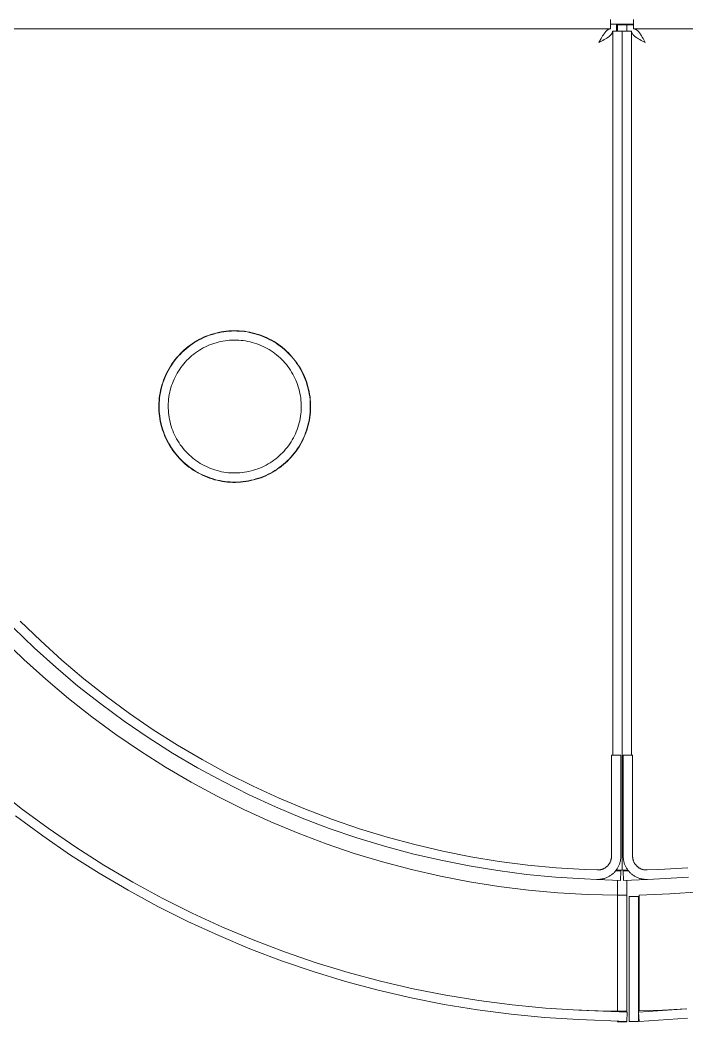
# Model space of a CAD drawing. Header units: millimetres. Extents: x 375 to 2759, y 807 to 2485.
# Drawn here: x 640 to 853, y 1143.5 to 1463.8 of the extents above; entities that cross this region are included whole.
import ezdxf

# ---------------------------------------------------------------- set-up
doc = ezdxf.new("R2010")
doc.units = ezdxf.units.MM
doc.layers.add('ZANO_R', color=7, linetype='Continuous', lineweight=0)

msp = doc.modelspace()

# ---------------------------------------------------------------- linework, layer by layer
at = {"layer": 'ZANO_R'}
for p, q in [((828.58, 1464.04), (828.58, 1461.04)), ((835.99, 1464.04), (835.99, 1461.04)), ((828.58, 1461.04), (597.04, 1461.04)), ((827.53, 1460.6), (827.58, 1460.64)), ((827.58, 1460.64), (827.63, 1460.68)), ((827.63, 1460.68), (827.69, 1460.72)), ((827.69, 1460.72), (827.74, 1460.76)), ((827.74, 1460.76), (827.8, 1460.79)), ((827.8, 1460.79), (827.85, 1460.82)), ((827.85, 1460.82), (827.9, 1460.85)), ((827.9, 1460.85), (827.95, 1460.88)), ((827.95, 1460.88), (828, 1460.9)), ((828, 1460.9), (828.05, 1460.92)), ((828.05, 1460.92), (828.08, 1460.93)), ((828.08, 1460.93), (828.1, 1460.95)), ((828.1, 1460.95), (828.13, 1460.95)), ((828.13, 1460.95), (828.16, 1460.96)), ((828.16, 1460.96), (828.18, 1460.97)), ((828.18, 1460.97), (828.21, 1460.98)), ((828.21, 1460.98), (828.26, 1460.99)), ((828.26, 1460.99), (828.3, 1461)), ((828.3, 1461), (828.35, 1461.01)), ((828.35, 1461.01), (828.37, 1461.02)), ((828.37, 1461.02), (828.39, 1461.02)), ((828.39, 1461.02), (828.42, 1461.03)), ((828.42, 1461.03), (828.44, 1461.03)), ((828.44, 1461.03), (828.46, 1461.03)), ((828.46, 1461.03), (828.49, 1461.03)), ((828.49, 1461.03), (828.51, 1461.03)), ((828.51, 1461.03), (828.53, 1461.04)), ((828.53, 1461.04), (828.56, 1461.04)), ((828.56, 1461.04), (828.58, 1461.04)), ((828.58, 1462.54), (835.99, 1462.54)), ((830.54, 1460.33), (830.54, 1462.54)), ((830.79, 1462.54), (830.79, 1462.29)), ((833.79, 1462.29), (830.79, 1462.29)), ((830.79, 1462.29), (830.79, 1460.33)), ((833.79, 1462.54), (833.79, 1462.29)), ((835.99, 1462.29), (833.79, 1462.29)), ((833.79, 1462.29), (833.79, 1460.33)), ((1067.53, 1461.04), (835.99, 1461.04)), ((835.99, 1461.04), (836.02, 1461.04)), ((836.02, 1461.04), (836.04, 1461.04)), ((836.04, 1461.04), (836.07, 1461.03)), ((836.07, 1461.03), (836.09, 1461.03)), ((836.09, 1461.03), (836.11, 1461.03)), ((836.11, 1461.03), (836.14, 1461.03)), ((836.14, 1461.03), (836.16, 1461.03)), ((836.16, 1461.03), (836.18, 1461.02)), ((836.18, 1461.02), (836.2, 1461.02)), ((836.2, 1461.02), (836.23, 1461.01)), ((836.23, 1461.01), (836.27, 1461)), ((836.27, 1461), (836.32, 1460.99)), ((836.32, 1460.99), (836.36, 1460.98)), ((836.36, 1460.98), (836.39, 1460.97)), ((836.39, 1460.97), (836.42, 1460.96)), ((836.42, 1460.96), (836.45, 1460.95)), ((836.45, 1460.95), (836.47, 1460.95)), ((836.47, 1460.95), (836.5, 1460.93)), ((836.5, 1460.93), (836.53, 1460.92)), ((836.53, 1460.92), (836.58, 1460.9)), ((836.58, 1460.9), (836.63, 1460.88)), ((836.63, 1460.88), (836.68, 1460.85)), ((836.68, 1460.85), (836.73, 1460.82)), ((836.73, 1460.82), (836.78, 1460.79)), ((836.78, 1460.79), (836.84, 1460.76)), ((836.84, 1460.76), (836.89, 1460.72)), ((836.89, 1460.72), (836.94, 1460.68)), ((836.94, 1460.68), (836.99, 1460.64)), ((836.99, 1460.64), (837.05, 1460.6)), ((824.89, 1456.64), (825.58, 1457.91)), ((825.58, 1457.91), (825.83, 1458.35)), ((825.83, 1458.35), (826.09, 1458.79)), ((826.09, 1458.79), (826.31, 1459.14)), ((826.6, 1457.58), (826.17, 1457.33)), ((826.31, 1459.14), (826.43, 1459.32)), ((826.43, 1459.32), (826.55, 1459.49)), ((826.55, 1459.49), (826.65, 1459.63)), ((827.04, 1457.84), (826.6, 1457.58)), ((826.65, 1459.63), (826.75, 1459.77)), ((826.75, 1459.77), (826.86, 1459.9)), ((826.86, 1459.9), (826.97, 1460.04)), ((826.97, 1460.04), (827.06, 1460.15)), ((827.4, 1458.06), (827.04, 1457.84)), ((827.06, 1460.15), (827.17, 1460.26)), ((827.17, 1460.26), (827.27, 1460.37)), ((827.27, 1460.37), (827.33, 1460.42)), ((827.33, 1460.42), (827.38, 1460.47)), ((827.38, 1460.47), (827.43, 1460.52)), ((827.57, 1458.18), (827.4, 1458.06)), ((827.43, 1460.52), (827.48, 1460.56)), ((827.48, 1460.56), (827.53, 1460.6)), ((827.75, 1458.3), (827.57, 1458.18)), ((827.88, 1458.4), (827.75, 1458.3)), ((828.02, 1458.5), (827.88, 1458.4)), ((828.16, 1458.6), (828.02, 1458.5)), ((828.29, 1458.71), (828.16, 1458.6)), ((828.4, 1458.81), (828.29, 1458.71)), ((828.51, 1458.91), (828.4, 1458.81)), ((828.62, 1459.02), (828.51, 1458.91)), ((828.68, 1459.07), (828.62, 1459.02)), ((828.73, 1459.13), (828.68, 1459.07)), ((828.77, 1459.18), (828.73, 1459.13)), ((828.81, 1459.23), (828.77, 1459.18)), ((828.86, 1459.28), (828.81, 1459.23)), ((828.9, 1459.33), (828.86, 1459.28)), ((828.94, 1459.38), (828.9, 1459.33)), ((828.97, 1459.43), (828.94, 1459.38)), ((829.01, 1459.49), (828.97, 1459.43)), ((829.04, 1459.54), (829.01, 1459.49)), ((829.07, 1459.59), (829.04, 1459.54)), ((829.1, 1459.64), (829.07, 1459.59)), ((829.13, 1459.69), (829.1, 1459.64)), ((829.15, 1459.75), (829.13, 1459.69)), ((829.18, 1459.8), (829.15, 1459.75)), ((829.19, 1459.82), (829.18, 1459.8)), ((829.2, 1459.85), (829.19, 1459.82)), ((829.21, 1459.88), (829.2, 1459.85)), ((829.22, 1459.9), (829.21, 1459.88)), ((829.23, 1459.93), (829.22, 1459.9)), ((829.25, 1460), (829.23, 1459.96)), ((829.23, 1459.96), (829.23, 1459.93)), ((829.26, 1460.05), (829.25, 1460)), ((829.27, 1460.1), (829.26, 1460.05)), ((829.28, 1460.17), (829.27, 1460.14)), ((829.27, 1460.14), (829.27, 1460.12)), ((829.27, 1460.12), (829.27, 1460.1)), ((829.29, 1460.26), (829.28, 1460.24)), ((829.28, 1460.24), (829.28, 1460.21)), ((829.28, 1460.21), (829.28, 1460.19)), ((829.28, 1460.19), (829.28, 1460.17)), ((832.29, 1460.33), (829.29, 1460.33)), ((829.29, 1228.79), (829.29, 1460.33)), ((829.29, 1460.33), (829.29, 1460.31)), ((829.29, 1460.31), (829.29, 1460.28)), ((829.29, 1460.28), (829.29, 1460.26)), ((832.29, 1460.33), (832.29, 1192.04)), ((832.29, 1460.33), (835.29, 1460.33)), ((835.29, 1460.33), (835.29, 1228.79)), ((835.29, 1460.31), (835.29, 1460.33)), ((835.29, 1460.28), (835.29, 1460.31)), ((835.29, 1460.26), (835.29, 1460.28)), ((835.29, 1460.24), (835.29, 1460.26)), ((835.29, 1460.21), (835.29, 1460.24)), ((835.3, 1460.19), (835.29, 1460.21)), ((835.3, 1460.17), (835.3, 1460.19)), ((835.3, 1460.14), (835.3, 1460.17)), ((835.31, 1460.12), (835.3, 1460.14)), ((835.31, 1460.1), (835.31, 1460.12)), ((835.32, 1460.05), (835.31, 1460.1)), ((835.33, 1460), (835.32, 1460.05)), ((835.34, 1459.96), (835.33, 1460)), ((835.35, 1459.93), (835.34, 1459.96)), ((835.36, 1459.9), (835.35, 1459.93)), ((835.37, 1459.88), (835.36, 1459.9)), ((835.38, 1459.85), (835.37, 1459.88)), ((835.39, 1459.82), (835.38, 1459.85)), ((835.4, 1459.8), (835.39, 1459.82)), ((835.42, 1459.75), (835.4, 1459.8)), ((835.45, 1459.69), (835.42, 1459.75)), ((835.47, 1459.64), (835.45, 1459.69)), ((835.5, 1459.59), (835.47, 1459.64)), ((835.53, 1459.54), (835.5, 1459.59)), ((835.57, 1459.49), (835.53, 1459.54)), ((835.6, 1459.43), (835.57, 1459.49)), ((835.64, 1459.38), (835.6, 1459.43)), ((835.68, 1459.33), (835.64, 1459.38)), ((835.72, 1459.28), (835.68, 1459.33)), ((835.76, 1459.23), (835.72, 1459.28)), ((835.81, 1459.18), (835.76, 1459.23)), ((835.85, 1459.13), (835.81, 1459.18)), ((835.9, 1459.07), (835.85, 1459.13)), ((835.95, 1459.02), (835.9, 1459.07)), ((836.06, 1458.91), (835.95, 1459.02)), ((836.17, 1458.81), (836.06, 1458.91)), ((836.29, 1458.71), (836.17, 1458.81)), ((836.42, 1458.6), (836.29, 1458.71)), ((836.55, 1458.5), (836.42, 1458.6)), ((836.69, 1458.4), (836.55, 1458.5)), ((836.83, 1458.3), (836.69, 1458.4)), ((837, 1458.18), (836.83, 1458.3)), ((837.18, 1458.06), (837, 1458.18)), ((837.05, 1460.6), (837.1, 1460.56)), ((837.1, 1460.56), (837.15, 1460.52)), ((837.15, 1460.52), (837.2, 1460.47)), ((837.54, 1457.84), (837.18, 1458.06)), ((837.2, 1460.47), (837.25, 1460.42)), ((837.25, 1460.42), (837.3, 1460.37)), ((837.3, 1460.37), (837.41, 1460.26)), ((837.41, 1460.26), (837.51, 1460.15)), ((837.51, 1460.15), (837.61, 1460.04)), ((837.97, 1457.58), (837.54, 1457.84)), ((837.61, 1460.04), (837.72, 1459.9)), ((837.72, 1459.9), (837.82, 1459.77)), ((837.82, 1459.77), (837.93, 1459.63)), ((837.93, 1459.63), (838.03, 1459.49)), ((838.41, 1457.33), (837.97, 1457.58)), ((838.03, 1459.49), (838.15, 1459.32)), ((838.15, 1459.32), (838.26, 1459.14)), ((838.26, 1459.14), (838.49, 1458.79)), ((838.49, 1458.79), (838.75, 1458.35)), ((838.75, 1458.35), (839, 1457.91)), ((839, 1457.91), (839.69, 1456.64)), ((826.17, 1457.33), (824.89, 1456.64)), ((839.69, 1456.64), (838.41, 1457.33)), ((707.5, 1364.52), (708.33, 1364.54)), ((708.33, 1364.54), (709.17, 1364.53)), ((709.17, 1364.53), (710.01, 1364.5)), ((696.36, 1361.26), (697.09, 1361.67)), ((696.41, 1361.17), (697.14, 1361.58)), ((697.09, 1361.67), (697.83, 1362.05)), ((697.14, 1361.58), (697.88, 1361.96)), ((697.83, 1362.05), (698.59, 1362.41)), ((697.88, 1361.96), (698.63, 1362.31)), ((698.59, 1362.41), (699.36, 1362.74)), ((698.63, 1362.31), (699.4, 1362.64)), ((699.36, 1362.74), (700.14, 1363.04)), ((699.4, 1362.64), (700.18, 1362.95)), ((700.14, 1363.04), (700.93, 1363.32)), ((700.18, 1362.95), (700.96, 1363.22)), ((700.93, 1363.32), (701.73, 1363.57)), ((700.96, 1363.22), (701.76, 1363.47)), ((701.73, 1363.57), (702.54, 1363.79)), ((701.76, 1363.47), (702.56, 1363.69)), ((702.54, 1363.79), (703.35, 1363.98)), ((702.56, 1363.69), (703.37, 1363.88)), ((703.35, 1363.98), (704.17, 1364.14)), ((703.37, 1363.88), (704.19, 1364.05)), ((704.17, 1364.14), (705, 1364.28)), ((704.19, 1364.05), (705.01, 1364.18)), ((705, 1364.28), (705.83, 1364.39)), ((705.01, 1364.18), (705.84, 1364.29)), ((705.44, 1361.31), (706.16, 1361.41)), ((705.83, 1364.39), (706.66, 1364.47)), ((705.84, 1364.29), (706.67, 1364.37)), ((706.16, 1361.41), (706.9, 1361.48)), ((706.66, 1364.47), (707.5, 1364.52)), ((706.67, 1364.37), (707.5, 1364.42)), ((706.9, 1361.48), (707.63, 1361.52)), ((707.5, 1364.42), (708.34, 1364.44)), ((707.63, 1361.52), (708.36, 1361.54)), ((708.34, 1364.44), (709.17, 1364.43)), ((708.36, 1361.54), (709.09, 1361.54)), ((709.09, 1361.54), (709.83, 1361.5)), ((709.17, 1364.43), (710, 1364.4)), ((709.83, 1361.5), (710.56, 1361.45)), ((710, 1364.4), (710.83, 1364.33)), ((710.01, 1364.5), (710.84, 1364.43)), ((710.56, 1361.45), (711.29, 1361.36)), ((710.83, 1364.33), (711.66, 1364.24)), ((710.84, 1364.43), (711.67, 1364.34)), ((711.29, 1361.36), (712.01, 1361.26)), ((711.66, 1364.24), (712.49, 1364.12)), ((711.67, 1364.34), (712.5, 1364.22)), ((712.49, 1364.12), (713.31, 1363.97)), ((712.5, 1364.22), (713.33, 1364.07)), ((713.31, 1363.97), (714.12, 1363.79)), ((713.33, 1364.07), (714.14, 1363.89)), ((714.12, 1363.79), (714.93, 1363.58)), ((714.14, 1363.89), (714.96, 1363.68)), ((714.93, 1363.58), (715.73, 1363.35)), ((714.96, 1363.68), (715.76, 1363.44)), ((715.73, 1363.35), (716.52, 1363.09)), ((715.76, 1363.44), (716.55, 1363.18)), ((716.52, 1363.09), (717.3, 1362.8)), ((716.55, 1363.18), (717.34, 1362.89)), ((717.3, 1362.8), (718.07, 1362.48)), ((717.34, 1362.89), (718.11, 1362.57)), ((718.07, 1362.48), (718.83, 1362.14)), ((718.11, 1362.57), (718.88, 1362.23)), ((718.83, 1362.14), (719.58, 1361.77)), ((718.88, 1362.23), (719.63, 1361.86)), ((719.58, 1361.77), (720.32, 1361.38)), ((719.63, 1361.86), (720.37, 1361.47)), ((720.32, 1361.38), (721.04, 1360.96)), ((720.37, 1361.47), (721.09, 1361.04)), ((691.7, 1357.73), (692.31, 1358.3)), ((691.76, 1357.66), (692.37, 1358.23)), ((692.31, 1358.3), (692.94, 1358.85)), ((692.37, 1358.23), (693, 1358.78)), ((692.94, 1358.85), (693.59, 1359.38)), ((693, 1358.78), (693.65, 1359.3)), ((693.59, 1359.38), (694.26, 1359.89)), ((693.65, 1359.3), (694.32, 1359.81)), ((694.26, 1359.89), (694.94, 1360.37)), ((694.32, 1359.81), (695, 1360.28)), ((694.94, 1360.37), (695.64, 1360.83)), ((695, 1360.28), (695.7, 1360.74)), ((695.64, 1360.83), (696.36, 1361.26)), ((695.7, 1360.74), (696.41, 1361.17)), ((696.62, 1357.88), (697.24, 1358.29)), ((697.24, 1358.29), (697.87, 1358.66)), ((697.87, 1358.66), (698.51, 1359.02)), ((698.51, 1359.02), (699.16, 1359.36)), ((699.16, 1359.36), (699.82, 1359.67)), ((699.82, 1359.67), (700.5, 1359.96)), ((700.5, 1359.96), (701.18, 1360.23)), ((701.18, 1360.23), (701.87, 1360.47)), ((701.87, 1360.47), (702.57, 1360.69)), ((702.57, 1360.69), (703.28, 1360.88)), ((703.28, 1360.88), (703.99, 1361.05)), ((703.99, 1361.05), (704.71, 1361.19)), ((704.71, 1361.19), (705.44, 1361.31)), ((712.01, 1361.26), (712.73, 1361.12)), ((712.73, 1361.12), (713.45, 1360.97)), ((713.45, 1360.97), (714.16, 1360.79)), ((714.16, 1360.79), (714.87, 1360.58)), ((714.87, 1360.58), (715.56, 1360.35)), ((715.56, 1360.35), (716.25, 1360.1)), ((716.25, 1360.1), (716.93, 1359.82)), ((716.93, 1359.82), (717.6, 1359.52)), ((717.6, 1359.52), (718.26, 1359.19)), ((718.26, 1359.19), (718.9, 1358.85)), ((718.9, 1358.85), (719.54, 1358.48)), ((719.54, 1358.48), (720.16, 1358.09)), ((721.04, 1360.96), (721.74, 1360.52)), ((721.09, 1361.04), (721.8, 1360.6)), ((721.74, 1360.52), (722.43, 1360.05)), ((721.8, 1360.6), (722.49, 1360.13)), ((722.43, 1360.05), (723.11, 1359.56)), ((722.49, 1360.13), (723.17, 1359.64)), ((723.11, 1359.56), (723.76, 1359.04)), ((723.17, 1359.64), (723.83, 1359.12)), ((723.76, 1359.04), (724.4, 1358.51)), ((723.83, 1359.12), (724.47, 1358.58)), ((724.4, 1358.51), (725.02, 1357.95)), ((724.47, 1358.58), (725.09, 1358.02)), ((688.95, 1354.58), (689.45, 1355.25)), ((689.03, 1354.52), (689.53, 1355.19)), ((689.45, 1355.25), (689.98, 1355.9)), ((689.53, 1355.19), (690.06, 1355.83)), ((689.98, 1355.9), (690.53, 1356.53)), ((690.06, 1355.83), (690.61, 1356.46)), ((690.53, 1356.53), (691.1, 1357.14)), ((690.61, 1356.46), (691.18, 1357.07)), ((691.1, 1357.14), (691.7, 1357.73)), ((691.18, 1357.07), (691.76, 1357.66)), ((692.76, 1354.52), (693.26, 1355.06)), ((693.26, 1355.06), (693.78, 1355.58)), ((693.78, 1355.58), (694.32, 1356.08)), ((694.32, 1356.08), (694.87, 1356.56)), ((694.87, 1356.56), (695.44, 1357.02)), ((695.44, 1357.02), (696.02, 1357.46)), ((696.02, 1357.46), (696.62, 1357.88)), ((720.16, 1358.09), (720.77, 1357.68)), ((720.77, 1357.68), (721.36, 1357.24)), ((721.36, 1357.24), (721.94, 1356.79)), ((721.94, 1356.79), (722.5, 1356.32)), ((722.5, 1356.32), (723.04, 1355.83)), ((723.04, 1355.83), (723.57, 1355.32)), ((723.57, 1355.32), (724.08, 1354.79)), ((725.02, 1357.95), (725.62, 1357.37)), ((725.09, 1358.02), (725.69, 1357.44)), ((726.2, 1356.77), (725.62, 1357.37)), ((725.69, 1357.44), (726.27, 1356.84)), ((726.76, 1356.15), (726.2, 1356.77)), ((726.27, 1356.84), (726.83, 1356.22)), ((727.29, 1355.51), (726.76, 1356.15)), ((726.83, 1356.22), (727.37, 1355.57)), ((727.81, 1354.86), (727.29, 1355.51)), ((727.37, 1355.57), (727.89, 1354.92)), ((686.79, 1351), (687.17, 1351.75)), ((687.17, 1351.75), (687.58, 1352.48)), ((687.26, 1351.7), (687.66, 1352.43)), ((687.58, 1352.48), (688.01, 1353.19)), ((687.66, 1352.43), (688.1, 1353.14)), ((688.01, 1353.19), (688.47, 1353.9)), ((688.1, 1353.14), (688.55, 1353.84)), ((688.47, 1353.9), (688.95, 1354.58)), ((688.55, 1353.84), (689.03, 1354.52)), ((690.55, 1351.6), (690.95, 1352.21)), ((690.95, 1352.21), (691.37, 1352.81)), ((691.37, 1352.81), (691.82, 1353.4)), ((691.82, 1353.4), (692.28, 1353.97)), ((692.28, 1353.97), (692.76, 1354.52)), ((724.08, 1354.79), (724.57, 1354.25)), ((724.57, 1354.25), (725.04, 1353.68)), ((725.04, 1353.68), (725.5, 1353.11)), ((725.5, 1353.11), (725.93, 1352.51)), ((725.93, 1352.51), (726.34, 1351.91)), ((726.34, 1351.91), (726.73, 1351.29)), ((728.3, 1354.18), (727.81, 1354.86)), ((727.89, 1354.92), (728.38, 1354.24)), ((728.77, 1353.49), (728.3, 1354.18)), ((728.38, 1354.24), (728.85, 1353.55)), ((729.21, 1352.79), (728.77, 1353.49)), ((728.85, 1353.55), (729.3, 1352.84)), ((729.63, 1352.07), (729.21, 1352.79)), ((729.3, 1352.84), (729.72, 1352.11)), ((730.02, 1351.33), (729.63, 1352.07)), ((729.72, 1352.11), (730.11, 1351.38)), ((685.52, 1347.91), (685.8, 1348.7)), ((685.62, 1347.87), (685.89, 1348.66)), ((685.8, 1348.7), (686.1, 1349.48)), ((685.89, 1348.66), (686.19, 1349.44)), ((686.1, 1349.48), (686.43, 1350.24)), ((686.19, 1349.44), (686.52, 1350.2)), ((686.43, 1350.24), (686.79, 1351)), ((686.52, 1350.2), (686.88, 1350.96)), ((686.88, 1350.96), (687.26, 1351.7)), ((688.88, 1348.34), (689.17, 1349.01)), ((689.17, 1349.01), (689.48, 1349.68)), ((689.48, 1349.68), (689.81, 1350.33)), ((689.81, 1350.33), (690.17, 1350.97)), ((690.17, 1350.97), (690.55, 1351.6)), ((726.73, 1351.29), (727.1, 1350.65)), ((727.1, 1350.65), (727.44, 1350)), ((727.44, 1350), (727.77, 1349.35)), ((727.77, 1349.35), (728.07, 1348.68)), ((728.07, 1348.68), (728.35, 1348)), ((730.39, 1350.58), (730.02, 1351.33)), ((730.11, 1351.38), (730.48, 1350.62)), ((730.73, 1349.82), (730.39, 1350.58)), ((730.48, 1350.62), (730.83, 1349.86)), ((731.05, 1349.05), (730.73, 1349.82)), ((730.83, 1349.86), (731.14, 1349.09)), ((731.34, 1348.27), (731.05, 1349.05)), ((731.14, 1349.09), (731.43, 1348.3)), ((684.69, 1344.66), (684.86, 1345.48)), ((684.79, 1344.65), (684.95, 1345.46)), ((684.86, 1345.48), (685.05, 1346.3)), ((684.95, 1345.46), (685.15, 1346.27)), ((685.05, 1346.3), (685.27, 1347.11)), ((685.15, 1346.27), (685.37, 1347.08)), ((685.27, 1347.11), (685.52, 1347.91)), ((685.37, 1347.08), (685.62, 1347.87)), ((687.79, 1344.84), (687.96, 1345.56)), ((687.96, 1345.56), (688.15, 1346.26)), ((688.15, 1346.26), (688.37, 1346.96)), ((688.37, 1346.96), (688.61, 1347.66)), ((688.61, 1347.66), (688.88, 1348.34)), ((728.35, 1348), (728.6, 1347.31)), ((728.6, 1347.31), (728.83, 1346.61)), ((728.83, 1346.61), (729.04, 1345.91)), ((729.04, 1345.91), (729.22, 1345.2)), ((731.6, 1347.48), (731.34, 1348.27)), ((731.43, 1348.3), (731.7, 1347.51)), ((731.83, 1346.68), (731.6, 1347.48)), ((731.7, 1347.51), (731.93, 1346.7)), ((732.04, 1345.87), (731.83, 1346.68)), ((731.93, 1346.7), (732.14, 1345.89)), ((732.22, 1345.05), (732.04, 1345.87)), ((732.14, 1345.89), (732.32, 1345.07)), ((684.32, 1341.34), (684.37, 1342.17)), ((684.37, 1342.17), (684.45, 1343.01)), ((684.42, 1341.33), (684.47, 1342.17)), ((684.45, 1343.01), (684.55, 1343.84)), ((684.47, 1342.17), (684.55, 1343)), ((684.55, 1343.84), (684.69, 1344.66)), ((684.55, 1343), (684.65, 1343.82)), ((684.65, 1343.82), (684.79, 1344.65)), ((687.36, 1341.94), (687.43, 1342.67)), ((687.43, 1342.67), (687.52, 1343.4)), ((687.52, 1343.4), (687.64, 1344.12)), ((687.64, 1344.12), (687.79, 1344.84)), ((729.22, 1345.2), (729.38, 1344.48)), ((729.38, 1344.48), (729.51, 1343.76)), ((729.51, 1343.76), (729.62, 1343.04)), ((729.62, 1343.04), (729.7, 1342.31)), ((729.7, 1342.31), (729.76, 1341.58)), ((732.37, 1344.23), (732.22, 1345.05)), ((732.32, 1345.07), (732.47, 1344.25)), ((732.49, 1343.41), (732.37, 1344.23)), ((732.47, 1344.25), (732.59, 1343.42)), ((732.59, 1342.58), (732.49, 1343.41)), ((732.59, 1343.42), (732.68, 1342.59)), ((732.65, 1341.75), (732.59, 1342.58)), ((732.68, 1342.59), (732.75, 1341.76)), ((684.3, 1340.5), (684.32, 1341.34)), ((684.3, 1339.66), (684.3, 1340.5)), ((684.34, 1338.83), (684.3, 1339.66)), ((684.4, 1340.5), (684.42, 1341.33)), ((684.4, 1339.67), (684.4, 1340.5)), ((684.44, 1338.83), (684.4, 1339.67)), ((687.29, 1340.48), (687.31, 1341.21)), ((687.3, 1339.74), (687.29, 1340.48)), ((687.33, 1339.01), (687.3, 1339.74)), ((687.31, 1341.21), (687.36, 1341.94)), ((687.39, 1338.28), (687.33, 1339.01)), ((729.77, 1339.38), (729.73, 1338.64)), ((729.76, 1341.58), (729.79, 1340.84)), ((729.79, 1340.11), (729.77, 1339.38)), ((729.79, 1340.84), (729.79, 1340.11)), ((732.62, 1338.42), (732.67, 1339.25)), ((732.69, 1340.92), (732.65, 1341.75)), ((732.67, 1339.25), (732.69, 1340.08)), ((732.69, 1340.08), (732.69, 1340.92)), ((732.77, 1339.25), (732.72, 1338.41)), ((732.75, 1341.76), (732.79, 1340.92)), ((732.79, 1340.08), (732.77, 1339.25)), ((732.79, 1340.92), (732.79, 1340.08)), ((684.4, 1337.99), (684.34, 1338.83)), ((684.5, 1337.16), (684.4, 1337.99)), ((684.5, 1338), (684.44, 1338.83)), ((684.6, 1337.17), (684.5, 1338)), ((684.62, 1336.33), (684.5, 1337.16)), ((684.72, 1336.35), (684.6, 1337.17)), ((684.77, 1335.51), (684.62, 1336.33)), ((684.87, 1335.53), (684.72, 1336.35)), ((687.47, 1337.55), (687.39, 1338.28)), ((687.58, 1336.82), (687.47, 1337.55)), ((687.71, 1336.1), (687.58, 1336.82)), ((687.87, 1335.38), (687.71, 1336.1)), ((729.3, 1335.74), (729.13, 1335.03)), ((729.45, 1336.46), (729.3, 1335.74)), ((729.57, 1337.19), (729.45, 1336.46)), ((729.66, 1337.91), (729.57, 1337.19)), ((729.73, 1338.64), (729.66, 1337.91)), ((732.13, 1335.12), (732.3, 1335.94)), ((732.4, 1335.92), (732.23, 1335.1)), ((732.3, 1335.94), (732.43, 1336.76)), ((732.53, 1336.75), (732.4, 1335.92)), ((732.43, 1336.76), (732.54, 1337.59)), ((732.64, 1337.58), (732.53, 1336.75)), ((732.54, 1337.59), (732.62, 1338.42)), ((732.72, 1338.41), (732.64, 1337.58)), ((684.95, 1334.69), (684.77, 1335.51)), ((685.05, 1334.72), (684.87, 1335.53)), ((685.16, 1333.88), (684.95, 1334.69)), ((685.25, 1333.91), (685.05, 1334.72)), ((685.39, 1333.08), (685.16, 1333.88)), ((685.49, 1333.11), (685.25, 1333.91)), ((685.65, 1332.28), (685.39, 1333.08)), ((685.75, 1332.32), (685.49, 1333.11)), ((688.05, 1334.67), (687.87, 1335.38)), ((688.26, 1333.97), (688.05, 1334.67)), ((688.49, 1333.27), (688.26, 1333.97)), ((688.74, 1332.59), (688.49, 1333.27)), ((689.02, 1331.91), (688.74, 1332.59)), ((728.48, 1332.93), (728.21, 1332.24)), ((728.72, 1333.62), (728.48, 1332.93)), ((728.94, 1334.32), (728.72, 1333.62)), ((729.13, 1335.03), (728.94, 1334.32)), ((731.2, 1331.92), (731.47, 1332.71)), ((731.57, 1332.68), (731.29, 1331.89)), ((731.47, 1332.71), (731.72, 1333.51)), ((731.82, 1333.48), (731.57, 1332.68)), ((731.72, 1333.51), (731.94, 1334.31)), ((732.04, 1334.29), (731.82, 1333.48)), ((731.94, 1334.31), (732.13, 1335.12)), ((732.23, 1335.1), (732.04, 1334.29)), ((685.95, 1331.5), (685.65, 1332.28)), ((686.04, 1331.53), (685.75, 1332.32)), ((686.26, 1330.72), (685.95, 1331.5)), ((686.35, 1330.76), (686.04, 1331.53)), ((686.61, 1329.96), (686.26, 1330.72)), ((686.7, 1330), (686.35, 1330.76)), ((686.98, 1329.21), (686.61, 1329.96)), ((687.06, 1329.25), (686.7, 1330)), ((689.32, 1331.24), (689.02, 1331.91)), ((689.64, 1330.58), (689.32, 1331.24)), ((689.99, 1329.93), (689.64, 1330.58)), ((690.36, 1329.3), (689.99, 1329.93)), ((690.75, 1328.68), (690.36, 1329.3)), ((726.92, 1329.61), (726.54, 1328.99)), ((727.27, 1330.25), (726.92, 1329.61)), ((727.61, 1330.91), (727.27, 1330.25)), ((727.92, 1331.57), (727.61, 1330.91)), ((728.21, 1332.24), (727.92, 1331.57)), ((729.83, 1328.88), (730.21, 1329.63)), ((730.3, 1329.58), (729.92, 1328.84)), ((730.21, 1329.63), (730.57, 1330.38)), ((730.66, 1330.34), (730.3, 1329.58)), ((730.57, 1330.38), (730.9, 1331.15)), ((730.99, 1331.11), (730.66, 1330.34)), ((730.9, 1331.15), (731.2, 1331.92)), ((731.29, 1331.89), (730.99, 1331.11)), ((687.37, 1328.47), (686.98, 1329.21)), ((687.46, 1328.52), (687.06, 1329.25)), ((687.79, 1327.75), (687.37, 1328.47)), ((687.88, 1327.8), (687.46, 1328.52)), ((688.24, 1327.04), (687.79, 1327.75)), ((688.32, 1327.09), (687.88, 1327.8)), ((688.71, 1326.34), (688.24, 1327.04)), ((688.79, 1326.4), (688.32, 1327.09)), ((689.2, 1325.67), (688.71, 1326.34)), ((689.28, 1325.73), (688.79, 1326.4)), ((691.16, 1328.07), (690.75, 1328.68)), ((691.59, 1327.48), (691.16, 1328.07)), ((692.05, 1326.9), (691.59, 1327.48)), ((692.52, 1326.34), (692.05, 1326.9)), ((693.01, 1325.79), (692.52, 1326.34)), ((724.81, 1326.62), (724.33, 1326.06)), ((725.27, 1327.19), (724.81, 1326.62)), ((725.71, 1327.77), (725.27, 1327.19)), ((726.14, 1328.37), (725.71, 1327.77)), ((726.54, 1328.99), (726.14, 1328.37)), ((728.06, 1326.06), (728.54, 1326.75)), ((728.62, 1326.69), (728.14, 1326)), ((728.54, 1326.75), (728.99, 1327.44)), ((729.08, 1327.39), (728.62, 1326.69)), ((728.99, 1327.44), (729.42, 1328.16)), ((729.51, 1328.11), (729.08, 1327.39)), ((729.42, 1328.16), (729.83, 1328.88)), ((729.92, 1328.84), (729.51, 1328.11)), ((689.72, 1325.01), (689.2, 1325.67)), ((689.79, 1325.07), (689.28, 1325.73)), ((690.25, 1324.37), (689.72, 1325.01)), ((690.33, 1324.43), (689.79, 1325.07)), ((690.82, 1323.75), (690.25, 1324.37)), ((690.89, 1323.82), (690.33, 1324.43)), ((691.4, 1323.14), (690.82, 1323.75)), ((691.47, 1323.22), (690.89, 1323.82)), ((692, 1322.56), (691.4, 1323.14)), ((691.47, 1323.22), (692.07, 1322.64)), ((693.52, 1325.27), (693.01, 1325.79)), ((694.05, 1324.76), (693.52, 1325.27)), ((694.59, 1324.27), (694.05, 1324.76)), ((695.15, 1323.79), (694.59, 1324.27)), ((695.73, 1323.34), (695.15, 1323.79)), ((696.32, 1322.91), (695.73, 1323.34)), ((696.93, 1322.5), (696.32, 1322.91)), ((721.06, 1323.12), (720.46, 1322.7)), ((721.65, 1323.56), (721.06, 1323.12)), ((722.22, 1324.03), (721.65, 1323.56)), ((722.77, 1324.51), (722.22, 1324.03)), ((723.31, 1325.01), (722.77, 1324.51)), ((723.83, 1325.53), (723.31, 1325.01)), ((724.33, 1326.06), (723.83, 1325.53)), ((724.71, 1322.35), (725.32, 1322.92)), ((725.32, 1322.92), (725.91, 1323.51)), ((725.98, 1323.44), (725.39, 1322.85)), ((725.91, 1323.51), (726.48, 1324.12)), ((726.56, 1324.06), (725.98, 1323.44)), ((726.48, 1324.12), (727.03, 1324.75)), ((727.11, 1324.69), (726.56, 1324.06)), ((727.03, 1324.75), (727.55, 1325.4)), ((727.63, 1325.34), (727.11, 1324.69)), ((727.55, 1325.4), (728.06, 1326.06)), ((728.14, 1326), (727.63, 1325.34)), ((692.62, 1322), (692, 1322.56)), ((692.07, 1322.64), (692.69, 1322.08)), ((693.26, 1321.46), (692.62, 1322)), ((692.69, 1322.08), (693.32, 1321.54)), ((693.92, 1320.95), (693.26, 1321.46)), ((693.32, 1321.54), (693.98, 1321.03)), ((694.6, 1320.45), (693.92, 1320.95)), ((693.98, 1321.03), (694.65, 1320.54)), ((695.29, 1319.98), (694.6, 1320.45)), ((694.65, 1320.54), (695.34, 1320.07)), ((696, 1319.54), (695.29, 1319.98)), ((695.34, 1320.07), (696.05, 1319.63)), ((697.55, 1322.11), (696.93, 1322.5)), ((698.18, 1321.74), (697.55, 1322.11)), ((698.83, 1321.39), (698.18, 1321.74)), ((699.49, 1321.07), (698.83, 1321.39)), ((700.16, 1320.77), (699.49, 1321.07)), ((700.84, 1320.49), (700.16, 1320.77)), ((701.53, 1320.23), (700.84, 1320.49)), ((702.22, 1320), (701.53, 1320.23)), ((702.93, 1319.8), (702.22, 1320)), ((703.64, 1319.62), (702.93, 1319.8)), ((713.81, 1319.7), (713.09, 1319.53)), ((714.51, 1319.9), (713.81, 1319.7)), ((715.22, 1320.12), (714.51, 1319.9)), ((715.91, 1320.36), (715.22, 1320.12)), ((716.59, 1320.62), (715.91, 1320.36)), ((717.27, 1320.91), (716.59, 1320.62)), ((717.93, 1321.23), (717.27, 1320.91)), ((718.58, 1321.56), (717.93, 1321.23)), ((719.22, 1321.92), (718.58, 1321.56)), ((719.85, 1322.3), (719.22, 1321.92)), ((720.46, 1322.7), (719.85, 1322.3)), ((720.68, 1319.41), (721.39, 1319.84)), ((721.45, 1319.76), (720.73, 1319.33)), ((721.39, 1319.84), (722.09, 1320.3)), ((722.15, 1320.22), (721.45, 1319.76)), ((722.09, 1320.3), (722.77, 1320.78)), ((722.83, 1320.7), (722.15, 1320.22)), ((722.77, 1320.78), (723.44, 1321.28)), ((723.5, 1321.2), (722.83, 1320.7)), ((723.44, 1321.28), (724.09, 1321.81)), ((724.15, 1321.73), (723.5, 1321.2)), ((724.09, 1321.81), (724.71, 1322.35)), ((724.78, 1322.28), (724.15, 1321.73)), ((725.39, 1322.85), (724.78, 1322.28)), ((696.72, 1319.12), (696, 1319.54)), ((696.05, 1319.63), (696.77, 1319.21)), ((697.46, 1318.72), (696.72, 1319.12)), ((696.77, 1319.21), (697.51, 1318.81)), ((698.21, 1318.35), (697.46, 1318.72)), ((697.51, 1318.81), (698.25, 1318.44)), ((698.97, 1318.01), (698.21, 1318.35)), ((698.25, 1318.44), (699.01, 1318.1)), ((699.75, 1317.69), (698.97, 1318.01)), ((699.01, 1318.1), (699.79, 1317.79)), ((700.53, 1317.4), (699.75, 1317.69)), ((699.79, 1317.79), (700.57, 1317.5)), ((701.33, 1317.14), (700.53, 1317.4)), ((700.57, 1317.5), (701.36, 1317.24)), ((702.13, 1316.9), (701.33, 1317.14)), ((701.36, 1317.24), (702.16, 1317)), ((702.94, 1316.7), (702.13, 1316.9)), ((702.16, 1317), (702.97, 1316.79)), ((703.76, 1316.52), (702.94, 1316.7)), ((702.97, 1316.79), (703.78, 1316.62)), ((704.35, 1319.46), (703.64, 1319.62)), ((704.59, 1316.37), (703.76, 1316.52)), ((703.78, 1316.62), (704.6, 1316.47)), ((705.08, 1319.33), (704.35, 1319.46)), ((705.8, 1319.22), (705.08, 1319.33)), ((706.53, 1319.14), (705.8, 1319.22)), ((707.26, 1319.08), (706.53, 1319.14)), ((707.99, 1319.05), (707.26, 1319.08)), ((708.73, 1319.04), (707.99, 1319.05)), ((709.46, 1319.06), (708.73, 1319.04)), ((710.19, 1319.11), (709.46, 1319.06)), ((710.92, 1319.18), (710.19, 1319.11)), ((711.65, 1319.27), (710.92, 1319.18)), ((712.37, 1319.39), (711.65, 1319.27)), ((712.07, 1316.4), (712.9, 1316.54)), ((713.09, 1319.53), (712.37, 1319.39)), ((712.9, 1316.54), (713.71, 1316.7)), ((713.74, 1316.6), (712.92, 1316.44)), ((713.71, 1316.7), (714.53, 1316.89)), ((714.55, 1316.8), (713.74, 1316.6)), ((714.53, 1316.89), (715.33, 1317.12)), ((715.36, 1317.02), (714.55, 1316.8)), ((715.33, 1317.12), (716.13, 1317.36)), ((716.16, 1317.27), (715.36, 1317.02)), ((716.13, 1317.36), (716.91, 1317.64)), ((716.95, 1317.54), (716.16, 1317.27)), ((716.91, 1317.64), (717.69, 1317.94)), ((717.73, 1317.85), (716.95, 1317.54)), ((717.69, 1317.94), (718.46, 1318.27)), ((718.5, 1318.18), (717.73, 1317.85)), ((718.46, 1318.27), (719.21, 1318.63)), ((719.25, 1318.54), (718.5, 1318.18)), ((719.21, 1318.63), (719.95, 1319.01)), ((720, 1318.92), (719.25, 1318.54)), ((719.95, 1319.01), (720.68, 1319.41)), ((720.73, 1319.33), (720, 1318.92)), ((705.41, 1316.25), (704.59, 1316.37)), ((704.6, 1316.47), (705.43, 1316.34)), ((706.25, 1316.15), (705.41, 1316.25)), ((705.43, 1316.34), (706.25, 1316.25)), ((706.25, 1316.25), (707.09, 1316.19)), ((707.08, 1316.09), (706.25, 1316.15)), ((707.92, 1316.05), (707.08, 1316.09)), ((707.09, 1316.19), (707.92, 1316.15)), ((707.92, 1316.15), (708.75, 1316.14)), ((708.75, 1316.04), (707.92, 1316.05)), ((708.75, 1316.14), (709.59, 1316.16)), ((709.59, 1316.06), (708.75, 1316.04)), ((709.59, 1316.16), (710.42, 1316.22)), ((710.43, 1316.12), (709.59, 1316.06)), ((710.42, 1316.22), (711.25, 1316.29)), ((711.26, 1316.19), (710.43, 1316.12)), ((711.25, 1316.29), (712.07, 1316.4)), ((712.09, 1316.3), (711.26, 1316.19)), ((712.92, 1316.44), (712.09, 1316.3)), ((646.55, 1265.33), (639.95, 1271.7)), ((637.83, 1269.58), (644.5, 1263.14)), ((641.13, 1259.45), (634.3, 1266.05)), ((653.35, 1259.18), (646.55, 1265.33)), ((644.5, 1263.14), (651.38, 1256.92)), ((648.17, 1253.08), (641.13, 1259.45)), ((660.36, 1253.26), (653.35, 1259.18)), ((651.38, 1256.92), (658.46, 1250.94)), ((655.43, 1246.96), (648.17, 1253.08)), ((667.56, 1247.59), (660.36, 1253.26)), ((658.46, 1250.94), (665.75, 1245.2)), ((662.89, 1241.09), (655.43, 1246.96)), ((674.95, 1242.16), (667.56, 1247.59)), ((665.75, 1245.2), (673.22, 1239.71)), ((670.55, 1235.47), (662.89, 1241.09)), ((673.22, 1239.71), (680.87, 1234.48)), ((682.52, 1236.98), (674.95, 1242.16)), ((690.26, 1232.06), (682.52, 1236.98)), ((678.39, 1230.12), (670.55, 1235.47)), ((680.87, 1234.48), (688.69, 1229.5)), ((686.41, 1225.04), (678.39, 1230.12)), ((698.16, 1227.41), (690.26, 1232.06)), ((688.69, 1229.5), (696.68, 1224.8)), ((706.21, 1223.02), (698.16, 1227.41)), ((828.91, 1218.79), (828.91, 1228.79)), ((831.91, 1228.79), (828.91, 1228.79)), ((831.91, 1218.79), (831.91, 1228.79)), ((832.66, 1228.79), (832.66, 1218.79)), ((835.66, 1228.79), (832.66, 1228.79)), ((835.66, 1228.79), (835.66, 1218.79)), ((694.6, 1220.23), (686.41, 1225.04)), ((696.68, 1224.8), (704.82, 1220.36)), ((714.41, 1218.91), (706.21, 1223.02)), ((640.31, 1211.78), (631.92, 1218.39)), ((702.95, 1215.7), (694.6, 1220.23)), ((704.82, 1220.36), (713.11, 1216.2)), ((722.74, 1215.07), (714.41, 1218.91)), ((828.91, 1196.52), (828.91, 1218.79)), ((831.91, 1218.79), (831.91, 1196.52)), ((832.66, 1196.52), (832.66, 1218.79)), ((835.66, 1218.79), (835.66, 1196.52)), ((711.44, 1211.46), (702.95, 1215.7)), ((713.11, 1216.2), (721.53, 1212.33)), ((731.2, 1211.52), (722.74, 1215.07)), ((648.92, 1205.45), (640.31, 1211.78)), ((720.08, 1207.5), (711.44, 1211.46)), ((721.53, 1212.33), (730.08, 1208.73)), ((739.77, 1208.26), (731.2, 1211.52)), ((638.49, 1209.39), (647.19, 1203)), ((730.08, 1208.73), (738.74, 1205.43)), ((748.44, 1205.28), (739.77, 1208.26)), ((657.74, 1199.42), (648.92, 1205.45)), ((728.84, 1203.85), (720.08, 1207.5)), ((738.74, 1205.43), (747.52, 1202.43)), ((757.21, 1202.6), (748.44, 1205.28)), ((647.19, 1203), (656.09, 1196.91)), ((737.72, 1200.49), (728.84, 1203.85)), ((747.52, 1202.43), (756.38, 1199.72)), ((766.07, 1200.22), (757.21, 1202.6)), ((666.76, 1193.68), (657.74, 1199.42)), ((746.71, 1197.43), (737.72, 1200.49)), ((756.38, 1199.72), (765.34, 1197.31)), ((775, 1198.14), (766.07, 1200.22)), ((783.99, 1196.36), (775, 1198.14)), ((656.09, 1196.91), (665.2, 1191.12)), ((755.8, 1194.68), (746.71, 1197.43)), ((765.34, 1197.31), (774.37, 1195.21)), ((774.37, 1195.21), (783.46, 1193.41)), ((793.04, 1194.88), (783.99, 1196.36)), ((802.14, 1193.71), (793.04, 1194.88)), ((828.6, 1194.9), (828.54, 1194.76)), ((828.66, 1195.04), (828.6, 1194.9)), ((828.7, 1195.18), (828.66, 1195.04)), ((828.75, 1195.33), (828.7, 1195.18)), ((828.79, 1195.47), (828.75, 1195.33)), ((828.82, 1195.62), (828.79, 1195.47)), ((828.85, 1195.77), (828.82, 1195.62)), ((828.87, 1195.92), (828.85, 1195.77)), ((828.89, 1196.07), (828.87, 1195.92)), ((828.9, 1196.22), (828.89, 1196.07)), ((828.91, 1196.37), (828.9, 1196.22)), ((828.91, 1196.52), (828.91, 1196.37)), ((831.7, 1194.76), (831.76, 1195.01)), ((831.76, 1195.01), (831.8, 1195.26)), ((831.8, 1195.26), (831.84, 1195.51)), ((831.84, 1195.51), (831.87, 1195.76)), ((831.87, 1195.76), (831.89, 1196.01)), ((831.89, 1196.01), (831.91, 1196.27)), ((831.91, 1196.27), (831.91, 1196.52)), ((832.67, 1196.27), (832.66, 1196.52)), ((832.68, 1196.01), (832.67, 1196.27)), ((832.7, 1195.76), (832.68, 1196.01)), ((832.73, 1195.51), (832.7, 1195.76)), ((832.77, 1195.26), (832.73, 1195.51)), ((832.82, 1195.01), (832.77, 1195.26)), ((832.88, 1194.76), (832.82, 1195.01)), ((835.66, 1196.52), (835.67, 1196.37)), ((835.67, 1196.37), (835.67, 1196.22)), ((835.67, 1196.22), (835.69, 1196.07)), ((835.69, 1196.07), (835.7, 1195.92)), ((835.7, 1195.92), (835.73, 1195.77)), ((835.73, 1195.77), (835.76, 1195.62)), ((835.76, 1195.62), (835.79, 1195.47)), ((835.79, 1195.47), (835.83, 1195.33)), ((835.83, 1195.33), (835.87, 1195.18)), ((835.87, 1195.18), (835.92, 1195.04)), ((835.92, 1195.04), (835.97, 1194.9)), ((835.97, 1194.9), (836.03, 1194.76)), ((675.97, 1188.26), (666.76, 1193.68)), ((764.98, 1192.25), (755.8, 1194.68)), ((774.24, 1190.12), (764.98, 1192.25)), ((783.46, 1193.41), (792.61, 1191.91)), ((792.61, 1191.91), (801.81, 1190.73)), ((811.27, 1192.85), (802.14, 1193.71)), ((820.42, 1192.29), (811.27, 1192.85)), ((824.32, 1192.12), (820.42, 1192.29)), ((824.89, 1192.14), (820.95, 1192.27)), ((824.47, 1192.12), (824.32, 1192.12)), ((824.62, 1192.12), (824.47, 1192.12)), ((824.77, 1192.13), (824.62, 1192.12)), ((824.92, 1192.14), (824.77, 1192.13)), ((825.07, 1192.16), (824.92, 1192.14)), ((825.22, 1192.18), (825.07, 1192.16)), ((825.37, 1192.21), (825.22, 1192.18)), ((825.52, 1192.24), (825.37, 1192.21)), ((825.67, 1192.27), (825.52, 1192.24)), ((825.81, 1192.32), (825.67, 1192.27)), ((825.96, 1192.36), (825.81, 1192.32)), ((826.1, 1192.42), (825.96, 1192.36)), ((826.24, 1192.47), (826.1, 1192.42)), ((826.38, 1192.53), (826.24, 1192.47)), ((826.51, 1192.6), (826.38, 1192.53)), ((826.64, 1192.67), (826.51, 1192.6)), ((826.78, 1192.75), (826.64, 1192.67)), ((826.9, 1192.83), (826.78, 1192.75)), ((827.03, 1192.91), (826.9, 1192.83)), ((827.15, 1193), (827.03, 1192.91)), ((827.27, 1193.09), (827.15, 1193)), ((827.39, 1193.19), (827.27, 1193.09)), ((827.5, 1193.29), (827.39, 1193.19)), ((827.61, 1193.39), (827.5, 1193.29)), ((827.71, 1193.5), (827.61, 1193.39)), ((827.82, 1193.61), (827.71, 1193.5)), ((827.91, 1193.73), (827.82, 1193.61)), ((828.01, 1193.85), (827.91, 1193.73)), ((828.1, 1193.97), (828.01, 1193.85)), ((828.18, 1194.09), (828.1, 1193.97)), ((828.26, 1194.22), (828.18, 1194.09)), ((828.34, 1194.35), (828.26, 1194.22)), ((828.41, 1194.49), (828.34, 1194.35)), ((828.48, 1194.62), (828.41, 1194.49)), ((828.54, 1194.76), (828.48, 1194.62)), ((829.9, 1191.45), (830.07, 1191.63)), ((830.07, 1191.63), (830.23, 1191.83)), ((830.23, 1191.83), (830.39, 1192.03)), ((831.91, 1191.79), (830.26, 1191.87)), ((830.39, 1192.03), (830.54, 1192.23)), ((830.4, 1192.04), (832.29, 1192.04)), ((830.54, 1192.23), (830.69, 1192.44)), ((830.69, 1192.44), (830.82, 1192.66)), ((830.79, 1192.04), (830.79, 1191.84)), ((830.82, 1192.66), (830.95, 1192.87)), ((830.95, 1192.87), (831.07, 1193.1)), ((831.07, 1193.1), (831.19, 1193.32)), ((831.19, 1193.32), (831.29, 1193.56)), ((831.29, 1193.56), (831.39, 1193.79)), ((831.39, 1193.79), (831.48, 1194.03)), ((831.48, 1194.03), (831.56, 1194.27)), ((831.56, 1194.27), (831.63, 1194.51)), ((831.63, 1194.51), (831.7, 1194.76)), ((831.78, 1188.8), (831.91, 1191.79)), ((832.29, 1192.04), (832.29, 1192.04)), ((834.18, 1192.04), (832.29, 1192.04)), ((834.31, 1191.87), (832.66, 1191.79)), ((832.66, 1191.79), (832.79, 1188.8)), ((832.94, 1194.51), (832.88, 1194.76)), ((833.01, 1194.27), (832.94, 1194.51)), ((833.1, 1194.03), (833.01, 1194.27)), ((833.19, 1193.79), (833.1, 1194.03)), ((833.28, 1193.56), (833.19, 1193.79)), ((833.39, 1193.32), (833.28, 1193.56)), ((833.5, 1193.1), (833.39, 1193.32)), ((833.62, 1192.87), (833.5, 1193.1)), ((833.75, 1192.66), (833.62, 1192.87)), ((833.89, 1192.44), (833.75, 1192.66)), ((833.79, 1192.04), (833.79, 1191.84)), ((834.03, 1192.23), (833.89, 1192.44)), ((834.18, 1192.03), (834.03, 1192.23)), ((834.34, 1191.83), (834.18, 1192.03)), ((834.51, 1191.63), (834.34, 1191.83)), ((834.68, 1191.45), (834.51, 1191.63)), ((836.03, 1194.76), (836.09, 1194.62)), ((836.09, 1194.62), (836.16, 1194.49)), ((836.16, 1194.49), (836.23, 1194.35)), ((836.23, 1194.35), (836.31, 1194.22)), ((836.31, 1194.22), (836.39, 1194.09)), ((836.39, 1194.09), (836.48, 1193.97)), ((836.48, 1193.97), (836.57, 1193.85)), ((836.57, 1193.85), (836.66, 1193.73)), ((836.66, 1193.73), (836.76, 1193.61)), ((836.76, 1193.61), (836.86, 1193.5)), ((836.86, 1193.5), (836.97, 1193.39)), ((836.97, 1193.39), (837.08, 1193.29)), ((837.08, 1193.29), (837.19, 1193.19)), ((837.19, 1193.19), (837.3, 1193.09)), ((837.3, 1193.09), (837.42, 1193)), ((837.42, 1193), (837.55, 1192.91)), ((837.55, 1192.91), (837.67, 1192.83)), ((837.67, 1192.83), (837.8, 1192.75)), ((837.8, 1192.75), (837.93, 1192.67)), ((837.93, 1192.67), (838.06, 1192.6)), ((838.06, 1192.6), (838.2, 1192.53)), ((838.2, 1192.53), (838.34, 1192.47)), ((838.34, 1192.47), (838.48, 1192.42)), ((838.48, 1192.42), (838.62, 1192.36)), ((838.62, 1192.36), (838.76, 1192.32)), ((838.76, 1192.32), (838.91, 1192.27)), ((838.91, 1192.27), (839.06, 1192.24)), ((839.06, 1192.24), (839.2, 1192.21)), ((839.2, 1192.21), (839.35, 1192.18)), ((839.35, 1192.18), (839.5, 1192.16)), ((839.5, 1192.16), (839.65, 1192.14)), ((839.65, 1192.14), (839.8, 1192.13)), ((843.62, 1192.27), (839.69, 1192.14)), ((839.8, 1192.13), (839.95, 1192.12)), ((839.95, 1192.12), (840.1, 1192.12)), ((840.1, 1192.12), (840.26, 1192.12)), ((844.15, 1192.29), (840.26, 1192.12)), ((853.31, 1192.85), (844.15, 1192.29)), ((665.2, 1191.12), (674.49, 1185.65)), ((783.56, 1188.31), (774.24, 1190.12)), ((801.81, 1190.73), (811.04, 1189.86)), ((811.04, 1189.86), (820.29, 1189.3)), ((824.19, 1189.13), (820.29, 1189.3)), ((824.19, 1189.13), (824.44, 1189.12)), ((831.78, 1188.8), (824.28, 1189.12)), ((824.44, 1189.12), (824.7, 1189.12)), ((824.7, 1189.12), (824.95, 1189.13)), ((824.95, 1189.13), (825.21, 1189.15)), ((825.21, 1189.15), (825.46, 1189.18)), ((825.46, 1189.18), (825.71, 1189.22)), ((825.71, 1189.22), (825.96, 1189.26)), ((825.96, 1189.26), (826.21, 1189.32)), ((826.21, 1189.32), (826.45, 1189.38)), ((826.45, 1189.38), (826.7, 1189.45)), ((826.7, 1189.45), (826.94, 1189.53)), ((826.94, 1189.53), (827.18, 1189.62)), ((827.18, 1189.62), (827.41, 1189.71)), ((827.41, 1189.71), (827.65, 1189.82)), ((827.65, 1189.82), (827.87, 1189.93)), ((827.87, 1189.93), (828.1, 1190.05)), ((828.1, 1190.05), (828.32, 1190.17)), ((828.32, 1190.17), (828.53, 1190.31)), ((828.53, 1190.31), (828.75, 1190.45)), ((828.75, 1190.45), (828.95, 1190.6)), ((828.95, 1190.6), (829.15, 1190.76)), ((829.15, 1190.76), (829.35, 1190.92)), ((829.35, 1190.92), (829.54, 1191.09)), ((829.54, 1191.09), (829.72, 1191.26)), ((829.72, 1191.26), (829.9, 1191.45)), ((830.79, 1188.84), (830.79, 1184.04)), ((840.3, 1189.12), (832.79, 1188.8)), ((833.79, 1188.84), (833.79, 1184.04)), ((834.85, 1191.26), (834.68, 1191.45)), ((835.04, 1191.09), (834.85, 1191.26)), ((835.23, 1190.92), (835.04, 1191.09)), ((835.42, 1190.76), (835.23, 1190.92)), ((835.62, 1190.6), (835.42, 1190.76)), ((835.83, 1190.45), (835.62, 1190.6)), ((836.04, 1190.31), (835.83, 1190.45)), ((836.26, 1190.17), (836.04, 1190.31)), ((836.48, 1190.05), (836.26, 1190.17)), ((836.7, 1189.93), (836.48, 1190.05)), ((836.93, 1189.82), (836.7, 1189.93)), ((837.16, 1189.71), (836.93, 1189.82)), ((837.4, 1189.62), (837.16, 1189.71)), ((837.64, 1189.53), (837.4, 1189.62)), ((837.88, 1189.45), (837.64, 1189.53)), ((838.12, 1189.38), (837.88, 1189.45)), ((838.37, 1189.32), (838.12, 1189.38)), ((838.62, 1189.26), (838.37, 1189.32)), ((838.87, 1189.22), (838.62, 1189.26)), ((839.12, 1189.18), (838.87, 1189.22)), ((839.37, 1189.15), (839.12, 1189.18)), ((839.62, 1189.13), (839.37, 1189.15)), ((839.88, 1189.12), (839.62, 1189.13)), ((840.13, 1189.12), (839.88, 1189.12)), ((840.39, 1189.13), (840.13, 1189.12)), ((840.39, 1189.13), (844.28, 1189.3)), ((853.54, 1189.86), (844.28, 1189.3)), ((674.49, 1185.65), (683.97, 1180.49)), ((685.36, 1183.14), (675.97, 1188.26)), ((792.93, 1186.82), (783.56, 1188.31)), ((802.36, 1185.64), (792.93, 1186.82)), ((811.81, 1184.79), (802.36, 1185.64)), ((694.91, 1178.35), (685.36, 1183.14)), ((821.29, 1184.25), (811.81, 1184.79)), ((830.79, 1184.04), (821.29, 1184.25)), ((830.79, 1184.04), (830.79, 1184.04)), ((830.79, 1184.04), (833.79, 1184.04)), ((830.79, 1184.04), (830.79, 1147.04)), ((833.79, 1184.04), (833.79, 1147.04)), ((834.55, 1183.69), (837.55, 1183.69)), ((834.55, 1143.69), (834.55, 1183.69)), ((837.55, 1183.69), (837.55, 1143.69)), ((847.53, 1184.45), (837.79, 1184.09)), ((837.79, 1184.09), (837.79, 1147.08)), ((857.25, 1185.15), (847.53, 1184.45)), ((683.97, 1180.49), (693.61, 1175.65)), ((693.61, 1175.65), (703.41, 1171.14)), ((704.62, 1173.88), (694.91, 1178.35)), ((714.47, 1169.74), (704.62, 1173.88)), ((703.41, 1171.14), (713.36, 1166.96)), ((724.46, 1165.94), (714.47, 1169.74)), ((713.36, 1166.96), (723.44, 1163.12)), ((734.57, 1162.47), (724.46, 1165.94)), ((723.44, 1163.12), (733.64, 1159.62)), ((733.64, 1159.62), (743.96, 1156.47)), ((744.79, 1159.35), (734.57, 1162.47)), ((743.96, 1156.47), (754.38, 1153.66)), ((755.11, 1156.57), (744.79, 1159.35)), ((765.52, 1154.15), (755.11, 1156.57)), ((754.38, 1153.66), (764.89, 1151.21)), ((776, 1152.07), (765.52, 1154.15)), ((764.89, 1151.21), (775.47, 1149.12)), ((786.55, 1150.35), (776, 1152.07)), ((797.15, 1148.99), (786.55, 1150.35)), ((775.47, 1149.12), (786.12, 1147.38)), ((786.12, 1147.38), (796.82, 1146.01)), ((807.79, 1147.98), (797.15, 1148.99)), ((818.46, 1147.34), (807.79, 1147.98)), ((833.95, 1146.66), (818.46, 1147.34)), ((824.64, 1147.13), (818.5, 1147.34)), ((819.44, 1147.3), (818.55, 1147.33)), ((830.79, 1147.04), (824.64, 1147.13)), ((830.79, 1147.04), (833.79, 1147.04)), ((830.79, 1147.04), (830.79, 1146.8)), ((833.79, 1147.04), (833.79, 1146.67)), ((853.02, 1147.71), (837.55, 1146.7)), ((845.24, 1147.3), (837.79, 1147.08)), ((852.68, 1147.69), (845.24, 1147.3)), ((796.82, 1146.01), (807.56, 1144.99)), ((807.56, 1144.99), (818.33, 1144.34)), ((833.81, 1143.66), (818.33, 1144.34)), ((830.79, 1143.8), (830.79, 1143.54)), ((833.79, 1143.54), (830.79, 1143.54)), ((833.79, 1143.67), (833.79, 1143.54)), ((833.81, 1143.66), (833.95, 1146.66)), ((837.55, 1143.69), (834.55, 1143.69)), ((837.55, 1146.7), (837.75, 1143.71)), ((837.75, 1143.71), (853.22, 1144.72))]:
    msp.add_line(p, q, dxfattribs=at)

doc.saveas('drawing.dxf')
